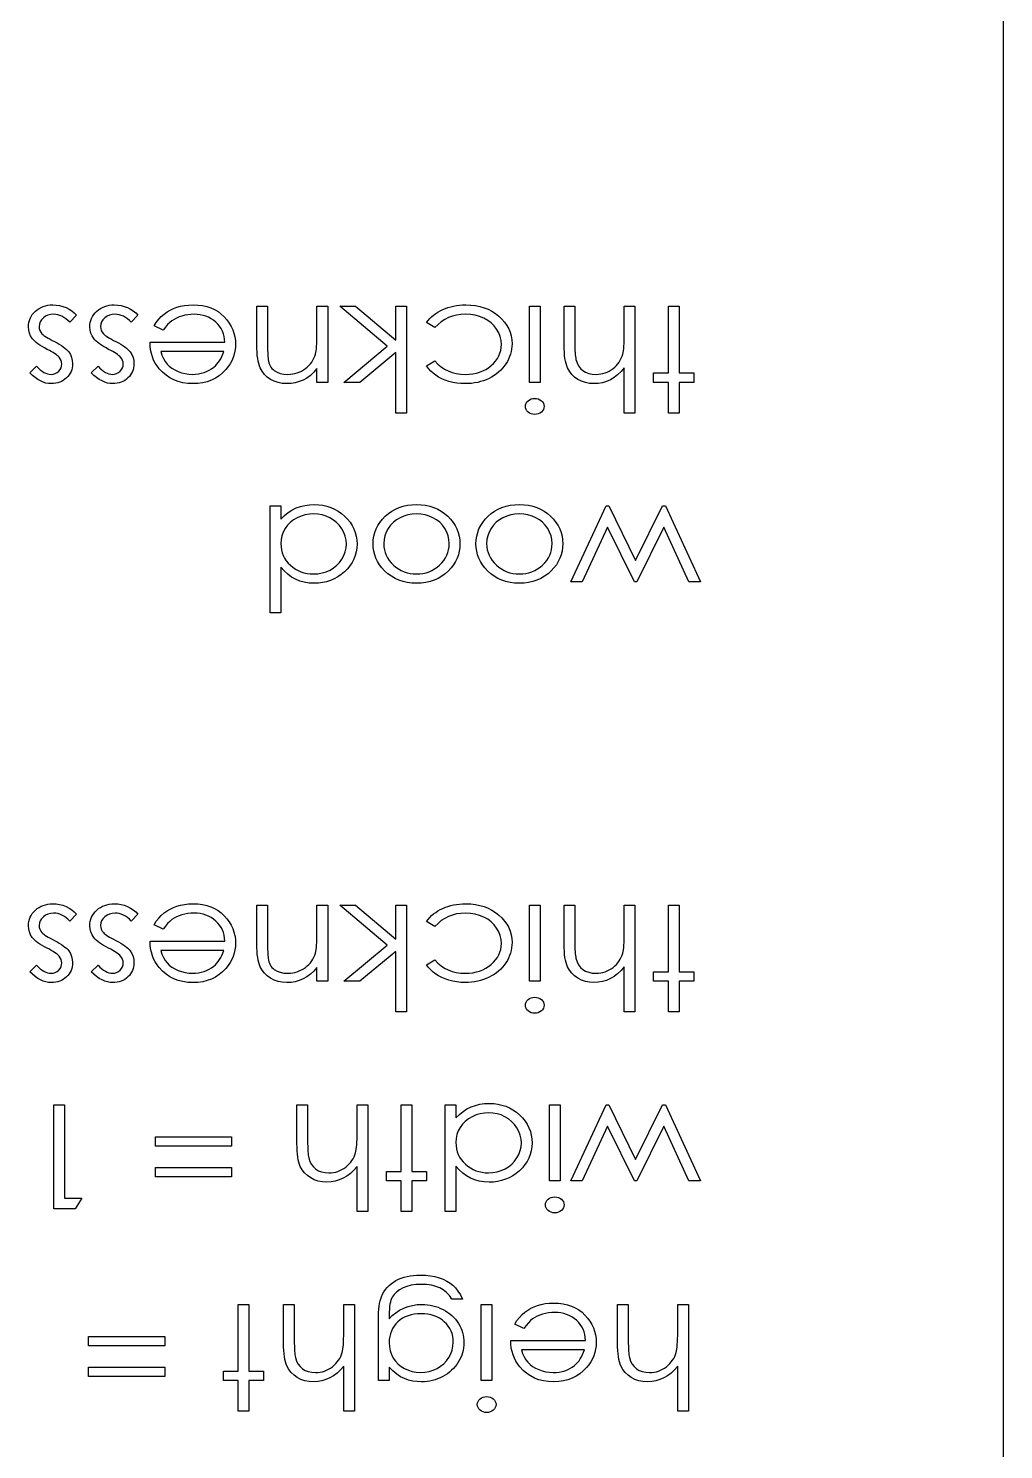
# Model space of a CAD drawing. Header units: millimetres. Extents: x -91 to 264, y -75 to 309.
# Drawn here: x 36 to 73.4, y 28.4 to 83 of the extents above; entities that cross this region are included whole.
import ezdxf

# ---------------------------------------------------------------- set-up
doc = ezdxf.new("R2010")
doc.units = ezdxf.units.MM

msp = doc.modelspace()

# ---------------------------------------------------------------- linework, layer by layer
at = {"color": 7, "linetype": 'Continuous', "lineweight": 25}
msp.add_line((73.431, -20.415), (73.431, 131.585), dxfattribs=at)
at = {"color": 7, "linetype": 'Continuous', "flags": 128}
for points in [[(36.051, 69.779), (36.314, 70.03), (36.314, 70.03), (36.385, 69.958), (36.455, 69.896), (36.524, 69.843), (36.593, 69.799), (36.662, 69.766), (36.73, 69.742), (36.798, 69.727), (36.866, 69.722), (36.866, 69.722), (36.948, 69.73), (37.025, 69.752), (37.096, 69.789), (37.16, 69.841), (37.213, 69.903), (37.251, 69.968), (37.274, 70.04), (37.282, 70.116), (37.282, 70.116), (37.275, 70.185), (37.254, 70.251), (37.221, 70.317), (37.173, 70.381), (37.173, 70.381), (37.143, 70.414), (37.104, 70.448), (37.06, 70.484), (37.006, 70.521), (36.946, 70.559), (36.878, 70.598), (36.802, 70.64), (36.72, 70.682), (36.72, 70.682), (36.619, 70.735), (36.526, 70.787), (36.442, 70.839), (36.366, 70.891), (36.299, 70.942), (36.24, 70.993), (36.189, 71.043), (36.148, 71.093), (36.148, 71.093), (36.083, 71.196), (36.036, 71.306), (36.009, 71.422), (36, 71.545), (36, 71.545), (36.004, 71.631), (36.016, 71.714), (36.037, 71.795), (36.066, 71.871), (36.104, 71.944), (36.149, 72.014), (36.204, 72.081), (36.266, 72.144), (36.335, 72.202), (36.408, 72.251), (36.485, 72.293), (36.567, 72.327), (36.652, 72.355), (36.741, 72.374), (36.836, 72.385), (36.934, 72.389), (36.934, 72.389), (37.066, 72.383), (37.195, 72.363), (37.321, 72.33), (37.444, 72.284), (37.56, 72.227), (37.666, 72.158), (37.761, 72.081), (37.846, 71.993), (37.846, 71.993), (37.588, 71.722), (37.588, 71.722), (37.514, 71.795), (37.439, 71.857), (37.362, 71.91), (37.285, 71.953), (37.206, 71.987), (37.127, 72.011), (37.046, 72.025), (36.964, 72.03), (36.964, 72.03), (36.853, 72.021), (36.75, 71.995), (36.657, 71.952), (36.572, 71.89), (36.501, 71.817), (36.45, 71.737), (36.42, 71.652), (36.41, 71.56), (36.41, 71.56), (36.416, 71.484), (36.436, 71.412), (36.47, 71.344), (36.516, 71.281), (36.516, 71.281), (36.548, 71.251), (36.587, 71.218), (36.634, 71.182), (36.69, 71.146), (36.755, 71.107), (36.828, 71.067), (36.909, 71.025), (36.999, 70.98), (36.999, 70.98), (37.096, 70.929), (37.184, 70.879), (37.265, 70.828), (37.337, 70.779), (37.402, 70.729), (37.458, 70.679), (37.507, 70.63), (37.547, 70.581), (37.547, 70.581), (37.61, 70.479), (37.656, 70.369), (37.683, 70.254), (37.692, 70.13), (37.692, 70.13), (37.688, 70.049), (37.677, 69.972), (37.659, 69.899), (37.634, 69.828), (37.601, 69.762), (37.562, 69.698), (37.515, 69.638), (37.461, 69.582), (37.401, 69.531), (37.338, 69.487), (37.27, 69.449), (37.199, 69.418), (37.125, 69.394), (37.046, 69.377), (36.963, 69.367), (36.877, 69.364), (36.877, 69.364), (36.774, 69.37), (36.672, 69.389), (36.568, 69.422), (36.465, 69.468), (36.362, 69.526), (36.258, 69.597), (36.155, 69.682), (36.051, 69.779)], [(38.41, 69.779), (38.673, 70.03), (38.673, 70.03), (38.744, 69.958), (38.814, 69.896), (38.883, 69.843), (38.952, 69.799), (39.021, 69.766), (39.089, 69.742), (39.157, 69.727), (39.225, 69.722), (39.225, 69.722), (39.307, 69.73), (39.384, 69.752), (39.455, 69.789), (39.519, 69.841), (39.572, 69.903), (39.61, 69.968), (39.633, 70.04), (39.641, 70.116), (39.641, 70.116), (39.634, 70.185), (39.613, 70.251), (39.58, 70.317), (39.532, 70.381), (39.532, 70.381), (39.502, 70.414), (39.463, 70.448), (39.419, 70.484), (39.365, 70.521), (39.305, 70.559), (39.237, 70.598), (39.161, 70.64), (39.079, 70.682), (39.079, 70.682), (38.978, 70.735), (38.885, 70.787), (38.801, 70.839), (38.725, 70.891), (38.658, 70.942), (38.599, 70.993), (38.548, 71.043), (38.507, 71.093), (38.507, 71.093), (38.442, 71.196), (38.395, 71.306), (38.368, 71.422), (38.358, 71.545), (38.358, 71.545), (38.362, 71.631), (38.375, 71.714), (38.396, 71.795), (38.425, 71.871), (38.463, 71.944), (38.508, 72.014), (38.563, 72.081), (38.625, 72.144), (38.694, 72.202), (38.767, 72.251), (38.844, 72.293), (38.926, 72.327), (39.011, 72.355), (39.1, 72.374), (39.195, 72.385), (39.293, 72.389), (39.293, 72.389), (39.425, 72.383), (39.554, 72.363), (39.68, 72.33), (39.803, 72.284), (39.919, 72.227), (40.025, 72.158), (40.12, 72.081), (40.205, 71.993), (40.205, 71.993), (39.947, 71.722), (39.947, 71.722), (39.873, 71.795), (39.798, 71.857), (39.721, 71.91), (39.644, 71.953), (39.565, 71.987), (39.486, 72.011), (39.405, 72.025), (39.323, 72.03), (39.323, 72.03), (39.212, 72.021), (39.109, 71.995), (39.016, 71.952), (38.931, 71.89), (38.86, 71.817), (38.809, 71.737), (38.779, 71.652), (38.769, 71.56), (38.769, 71.56), (38.775, 71.484), (38.795, 71.412), (38.829, 71.344), (38.875, 71.281), (38.875, 71.281), (38.907, 71.251), (38.946, 71.218), (38.993, 71.182), (39.049, 71.146), (39.114, 71.107), (39.187, 71.067), (39.268, 71.025), (39.358, 70.98), (39.358, 70.98), (39.455, 70.929), (39.543, 70.879), (39.624, 70.828), (39.696, 70.779), (39.761, 70.729), (39.817, 70.679), (39.866, 70.63), (39.906, 70.581), (39.906, 70.581), (39.969, 70.479), (40.015, 70.369), (40.042, 70.254), (40.051, 70.13), (40.051, 70.13), (40.047, 70.049), (40.036, 69.972), (40.018, 69.899), (39.993, 69.828), (39.96, 69.762), (39.921, 69.698), (39.874, 69.638), (39.82, 69.582), (39.76, 69.531), (39.697, 69.487), (39.629, 69.449), (39.558, 69.418), (39.483, 69.394), (39.405, 69.377), (39.322, 69.367), (39.236, 69.364), (39.236, 69.364), (39.133, 69.37), (39.031, 69.389), (38.927, 69.422), (38.824, 69.468), (38.721, 69.526), (38.617, 69.597), (38.514, 69.682), (38.41, 69.779)], [(41.165, 71.415), (40.82, 71.582), (40.82, 71.582), (40.907, 71.716), (41, 71.836), (41.1, 71.944), (41.206, 72.037), (41.319, 72.118), (41.439, 72.188), (41.565, 72.249), (41.699, 72.299), (41.84, 72.339), (41.99, 72.367), (42.149, 72.384), (42.318, 72.389), (42.318, 72.389), (42.504, 72.382), (42.68, 72.36), (42.846, 72.324), (43, 72.274), (43.145, 72.209), (43.279, 72.13), (43.403, 72.036), (43.516, 71.928), (43.617, 71.811), (43.705, 71.69), (43.779, 71.565), (43.84, 71.436), (43.887, 71.303), (43.921, 71.168), (43.942, 71.028), (43.948, 70.884), (43.948, 70.884), (43.943, 70.75), (43.925, 70.618), (43.896, 70.491), (43.855, 70.367), (43.803, 70.247), (43.739, 70.13), (43.664, 70.017), (43.576, 69.908), (43.576, 69.908), (43.454, 69.781), (43.322, 69.67), (43.179, 69.577), (43.026, 69.5), (42.863, 69.44), (42.691, 69.397), (42.508, 69.372), (42.316, 69.364), (42.316, 69.364), (42.118, 69.372), (41.93, 69.4), (41.752, 69.444), (41.584, 69.507), (41.427, 69.588), (41.281, 69.687), (41.144, 69.804), (41.017, 69.939), (41.017, 69.939), (40.936, 70.044), (40.866, 70.154), (40.806, 70.272), (40.757, 70.396), (40.718, 70.525), (40.69, 70.662), (40.673, 70.804), (40.666, 70.953), (40.666, 70.953), (43.538, 70.953), (43.538, 70.953), (43.53, 71.069), (43.512, 71.179), (43.483, 71.284), (43.445, 71.384), (43.397, 71.477), (43.338, 71.566), (43.27, 71.65), (43.19, 71.728), (43.104, 71.799), (43.012, 71.86), (42.915, 71.912), (42.814, 71.955), (42.707, 71.988), (42.596, 72.011), (42.479, 72.025), (42.358, 72.03), (42.358, 72.03), (42.239, 72.026), (42.121, 72.013), (42.006, 71.992), (41.892, 71.962), (41.783, 71.925), (41.683, 71.882), (41.592, 71.834), (41.508, 71.78), (41.427, 71.715), (41.343, 71.632), (41.256, 71.533), (41.165, 71.415)], [(47.487, 69.415), (47.076, 69.415), (47.076, 69.415), (47.076, 69.942), (47.076, 69.942), (46.953, 69.801), (46.824, 69.68), (46.688, 69.581), (46.546, 69.501), (46.397, 69.441), (46.242, 69.398), (46.08, 69.372), (45.913, 69.364), (45.913, 69.364), (45.744, 69.374), (45.584, 69.404), (45.435, 69.456), (45.295, 69.529), (45.169, 69.618), (45.06, 69.722), (44.97, 69.841), (44.897, 69.974), (44.866, 70.049), (44.841, 70.134), (44.818, 70.227), (44.801, 70.331), (44.786, 70.445), (44.777, 70.569), (44.77, 70.702), (44.769, 70.845), (44.769, 70.845), (44.769, 72.338), (44.769, 72.338), (45.179, 72.338), (45.179, 72.338), (45.179, 70.963), (45.179, 70.963), (45.179, 70.843), (45.181, 70.735), (45.182, 70.636), (45.185, 70.547), (45.188, 70.469), (45.191, 70.402), (45.196, 70.344), (45.201, 70.298), (45.201, 70.298), (45.212, 70.228), (45.228, 70.163), (45.25, 70.103), (45.276, 70.046), (45.308, 69.995), (45.346, 69.948), (45.388, 69.905), (45.436, 69.867), (45.545, 69.803), (45.669, 69.759), (45.808, 69.731), (45.963, 69.722), (45.963, 69.722), (46.055, 69.726), (46.144, 69.736), (46.231, 69.754), (46.316, 69.778), (46.398, 69.81), (46.478, 69.847), (46.555, 69.893), (46.63, 69.945), (46.701, 70.003), (46.765, 70.063), (46.822, 70.127), (46.874, 70.194), (46.919, 70.265), (46.959, 70.339), (46.991, 70.416), (47.018, 70.497), (47.018, 70.497), (47.032, 70.556), (47.044, 70.626), (47.053, 70.707), (47.062, 70.8), (47.068, 70.904), (47.072, 71.018), (47.076, 71.144), (47.076, 71.281), (47.076, 71.281), (47.076, 72.338), (47.076, 72.338), (47.487, 72.338), (47.487, 72.338), (47.487, 69.415)], [(50.512, 68.235), (50.102, 68.235), (50.102, 68.235), (50.102, 70.563), (50.102, 70.563), (48.715, 69.415), (48.715, 69.415), (48.102, 69.415), (48.102, 69.415), (49.774, 70.799), (49.774, 70.799), (47.948, 72.338), (47.948, 72.338), (48.557, 72.338), (48.557, 72.338), (50.102, 71.036), (50.102, 71.036), (50.102, 72.338), (50.102, 72.338), (50.512, 72.338), (50.512, 72.338), (50.512, 68.235)], [(51.282, 70.049), (51.606, 70.235), (51.606, 70.235), (51.718, 70.115), (51.84, 70.011), (51.971, 69.923), (52.113, 69.851), (52.264, 69.795), (52.425, 69.755), (52.596, 69.731), (52.777, 69.722), (52.777, 69.722), (52.922, 69.728), (53.06, 69.743), (53.193, 69.77), (53.319, 69.806), (53.439, 69.853), (53.553, 69.911), (53.661, 69.978), (53.762, 70.057), (53.854, 70.142), (53.933, 70.233), (54, 70.327), (54.056, 70.427), (54.098, 70.53), (54.129, 70.638), (54.147, 70.751), (54.153, 70.868), (54.153, 70.868), (54.142, 71.021), (54.108, 71.17), (54.052, 71.314), (53.973, 71.453), (53.875, 71.582), (53.759, 71.697), (53.628, 71.795), (53.479, 71.879), (53.317, 71.945), (53.145, 71.993), (52.965, 72.021), (52.774, 72.03), (52.774, 72.03), (52.6, 72.022), (52.433, 71.998), (52.274, 71.958), (52.125, 71.902), (51.983, 71.83), (51.849, 71.742), (51.723, 71.638), (51.606, 71.517), (51.606, 71.517), (51.282, 71.714), (51.282, 71.714), (51.342, 71.792), (51.407, 71.866), (51.478, 71.935), (51.552, 71.999), (51.633, 72.059), (51.718, 72.114), (51.808, 72.166), (51.903, 72.212), (52.003, 72.254), (52.104, 72.29), (52.21, 72.32), (52.32, 72.345), (52.432, 72.364), (52.548, 72.378), (52.668, 72.387), (52.79, 72.389), (52.79, 72.389), (52.978, 72.383), (53.157, 72.362), (53.327, 72.328), (53.49, 72.281), (53.645, 72.22), (53.791, 72.146), (53.93, 72.057), (54.06, 71.956), (54.177, 71.844), (54.28, 71.727), (54.366, 71.604), (54.438, 71.475), (54.493, 71.339), (54.532, 71.199), (54.556, 71.053), (54.564, 70.9), (54.564, 70.9), (54.56, 70.797), (54.549, 70.695), (54.531, 70.595), (54.504, 70.497), (54.471, 70.401), (54.431, 70.307), (54.383, 70.214), (54.328, 70.124), (54.266, 70.037), (54.199, 69.955), (54.127, 69.877), (54.048, 69.805), (53.965, 69.738), (53.875, 69.675), (53.781, 69.618), (53.681, 69.565), (53.576, 69.517), (53.468, 69.477), (53.358, 69.442), (53.244, 69.414), (53.127, 69.392), (53.007, 69.376), (52.884, 69.367), (52.758, 69.364), (52.758, 69.364), (52.6, 69.369), (52.443, 69.386), (52.29, 69.413), (52.14, 69.452), (51.996, 69.501), (51.864, 69.555), (51.744, 69.617), (51.634, 69.685), (51.534, 69.761), (51.442, 69.847), (51.358, 69.943), (51.282, 70.049)], [(55.641, 69.415), (55.23, 69.415), (55.23, 69.415), (55.23, 72.338), (55.23, 72.338), (55.641, 72.338), (55.641, 72.338), (55.641, 69.415)], [(59.282, 68.235), (58.871, 68.235), (58.871, 68.235), (58.871, 69.967), (58.871, 69.967), (58.747, 69.825), (58.616, 69.702), (58.48, 69.598), (58.338, 69.514), (58.189, 69.448), (58.035, 69.401), (57.875, 69.373), (57.708, 69.364), (57.708, 69.364), (57.539, 69.374), (57.379, 69.404), (57.229, 69.456), (57.09, 69.529), (56.964, 69.618), (56.855, 69.722), (56.765, 69.84), (56.692, 69.972), (56.661, 70.047), (56.636, 70.132), (56.613, 70.226), (56.596, 70.33), (56.581, 70.444), (56.572, 70.568), (56.565, 70.702), (56.564, 70.845), (56.564, 70.845), (56.564, 72.338), (56.564, 72.338), (56.974, 72.338), (56.974, 72.338), (56.974, 70.963), (56.974, 70.963), (56.975, 70.843), (56.976, 70.735), (56.979, 70.636), (56.984, 70.547), (56.991, 70.469), (56.998, 70.402), (57.007, 70.344), (57.016, 70.298), (57.016, 70.298), (57.06, 70.163), (57.12, 70.046), (57.195, 69.948), (57.285, 69.867), (57.389, 69.803), (57.509, 69.759), (57.644, 69.731), (57.794, 69.722), (57.794, 69.722), (57.883, 69.726), (57.969, 69.736), (58.053, 69.754), (58.135, 69.778), (58.214, 69.81), (58.291, 69.847), (58.366, 69.893), (58.439, 69.945), (58.507, 70.003), (58.569, 70.063), (58.625, 70.127), (58.675, 70.194), (58.719, 70.265), (58.757, 70.339), (58.789, 70.416), (58.814, 70.497), (58.814, 70.497), (58.828, 70.555), (58.839, 70.625), (58.849, 70.706), (58.857, 70.799), (58.863, 70.902), (58.868, 71.017), (58.87, 71.143), (58.871, 71.281), (58.871, 71.281), (58.871, 72.338), (58.871, 72.338), (59.282, 72.338), (59.282, 72.338), (59.282, 68.235)], [(60.974, 68.235), (60.564, 68.235), (60.564, 68.235), (60.564, 69.415), (60.564, 69.415), (60, 69.415), (60, 69.415), (60, 69.774), (60, 69.774), (60.564, 69.774), (60.564, 69.774), (60.564, 72.338), (60.564, 72.338), (60.974, 72.338), (60.974, 72.338), (60.974, 69.774), (60.974, 69.774), (61.538, 69.774), (61.538, 69.774), (61.538, 69.415), (61.538, 69.415), (60.974, 69.415), (60.974, 69.415), (60.974, 68.235)], [(41.076, 70.594), (41.123, 70.452), (41.179, 70.326), (41.245, 70.214), (41.32, 70.118), (41.407, 70.033), (41.505, 69.957), (41.618, 69.89), (41.743, 69.831), (41.876, 69.783), (42.012, 69.75), (42.153, 69.729), (42.296, 69.722), (42.296, 69.722), (42.413, 69.727), (42.527, 69.739), (42.636, 69.761), (42.74, 69.791), (42.841, 69.83), (42.937, 69.876), (43.029, 69.932), (43.117, 69.997), (43.117, 69.997), (43.178, 70.049), (43.235, 70.109), (43.289, 70.174), (43.338, 70.245), (43.383, 70.323), (43.425, 70.408), (43.463, 70.497), (43.497, 70.594), (43.497, 70.594), (41.076, 70.594)], [(55.437, 68.184), (55.365, 68.19), (55.298, 68.206), (55.237, 68.235), (55.182, 68.275), (55.136, 68.322), (55.103, 68.375), (55.083, 68.432), (55.076, 68.493), (55.076, 68.493), (55.083, 68.553), (55.103, 68.61), (55.136, 68.662), (55.182, 68.709), (55.237, 68.748), (55.298, 68.777), (55.365, 68.794), (55.437, 68.799), (55.437, 68.799), (55.508, 68.794), (55.572, 68.777), (55.633, 68.748), (55.689, 68.709), (55.735, 68.662), (55.768, 68.61), (55.788, 68.553), (55.794, 68.493), (55.794, 68.493), (55.788, 68.432), (55.768, 68.375), (55.735, 68.322), (55.689, 68.275), (55.633, 68.235), (55.572, 68.206), (55.508, 68.19), (55.437, 68.184)], [(45.282, 60.569), (45.282, 64.671), (45.282, 64.671), (45.692, 64.671), (45.692, 64.671), (45.692, 64.166), (45.692, 64.166), (45.825, 64.3), (45.967, 64.416), (46.116, 64.512), (46.273, 64.589), (46.437, 64.647), (46.609, 64.689), (46.789, 64.714), (46.975, 64.722), (46.975, 64.722), (47.142, 64.715), (47.302, 64.694), (47.457, 64.66), (47.604, 64.612), (47.746, 64.549), (47.883, 64.473), (48.012, 64.384), (48.135, 64.279), (48.247, 64.166), (48.345, 64.046), (48.427, 63.92), (48.495, 63.788), (48.548, 63.65), (48.585, 63.507), (48.608, 63.357), (48.615, 63.202), (48.615, 63.202), (48.608, 63.049), (48.584, 62.902), (48.547, 62.761), (48.494, 62.625), (48.426, 62.495), (48.342, 62.371), (48.244, 62.251), (48.13, 62.138), (48.006, 62.035), (47.875, 61.945), (47.739, 61.869), (47.596, 61.807), (47.447, 61.759), (47.293, 61.724), (47.132, 61.704), (46.964, 61.697), (46.964, 61.697), (46.772, 61.706), (46.589, 61.735), (46.415, 61.784), (46.252, 61.852), (46.097, 61.938), (45.952, 62.044), (45.818, 62.17), (45.692, 62.314), (45.692, 62.314), (45.692, 60.569), (45.692, 60.569), (45.282, 60.569)], [(50.895, 61.697), (50.715, 61.704), (50.542, 61.727), (50.378, 61.765), (50.221, 61.817), (50.072, 61.885), (49.931, 61.968), (49.797, 62.065), (49.672, 62.178), (49.672, 62.178), (49.568, 62.291), (49.479, 62.408), (49.403, 62.53), (49.341, 62.658), (49.292, 62.791), (49.258, 62.928), (49.237, 63.07), (49.23, 63.218), (49.23, 63.218), (49.237, 63.366), (49.259, 63.509), (49.296, 63.648), (49.346, 63.783), (49.412, 63.912), (49.492, 64.037), (49.588, 64.156), (49.697, 64.271), (49.818, 64.377), (49.947, 64.468), (50.084, 64.546), (50.229, 64.61), (50.383, 64.659), (50.546, 64.694), (50.717, 64.715), (50.895, 64.722), (50.895, 64.722), (51.075, 64.715), (51.246, 64.694), (51.409, 64.659), (51.564, 64.61), (51.709, 64.546), (51.847, 64.468), (51.976, 64.377), (52.097, 64.271), (52.206, 64.156), (52.302, 64.037), (52.382, 63.912), (52.447, 63.783), (52.498, 63.648), (52.535, 63.509), (52.556, 63.366), (52.564, 63.218), (52.564, 63.218), (52.556, 63.071), (52.536, 62.928), (52.502, 62.791), (52.453, 62.659), (52.391, 62.533), (52.315, 62.41), (52.225, 62.293), (52.122, 62.181), (52.122, 62.181), (51.997, 62.067), (51.863, 61.969), (51.722, 61.886), (51.572, 61.818), (51.415, 61.765), (51.25, 61.727), (51.076, 61.704), (50.895, 61.697)], [(54.844, 61.697), (54.664, 61.704), (54.491, 61.727), (54.326, 61.765), (54.169, 61.817), (54.02, 61.885), (53.879, 61.968), (53.745, 62.065), (53.62, 62.178), (53.62, 62.178), (53.517, 62.291), (53.427, 62.408), (53.351, 62.53), (53.29, 62.658), (53.241, 62.791), (53.206, 62.928), (53.186, 63.07), (53.179, 63.218), (53.179, 63.218), (53.186, 63.366), (53.208, 63.509), (53.245, 63.648), (53.295, 63.783), (53.361, 63.912), (53.441, 64.037), (53.536, 64.156), (53.645, 64.271), (53.766, 64.377), (53.895, 64.468), (54.032, 64.546), (54.178, 64.61), (54.332, 64.659), (54.495, 64.694), (54.665, 64.715), (54.844, 64.722), (54.844, 64.722), (55.024, 64.715), (55.195, 64.694), (55.358, 64.659), (55.512, 64.61), (55.658, 64.546), (55.796, 64.468), (55.925, 64.377), (56.046, 64.271), (56.155, 64.156), (56.25, 64.037), (56.33, 63.912), (56.395, 63.783), (56.447, 63.648), (56.483, 63.509), (56.505, 63.366), (56.512, 63.218), (56.512, 63.218), (56.505, 63.071), (56.485, 62.928), (56.451, 62.791), (56.402, 62.659), (56.34, 62.533), (56.264, 62.41), (56.174, 62.293), (56.071, 62.181), (56.071, 62.181), (55.946, 62.067), (55.812, 61.969), (55.671, 61.886), (55.521, 61.818), (55.364, 61.765), (55.199, 61.727), (55.025, 61.704), (54.844, 61.697)], [(61.794, 61.748), (61.348, 61.748), (61.348, 61.748), (60.384, 63.851), (60.384, 63.851), (59.354, 61.748), (59.354, 61.748), (59.258, 61.748), (59.258, 61.748), (58.23, 63.851), (58.23, 63.851), (57.258, 61.748), (57.258, 61.748), (56.82, 61.748), (56.82, 61.748), (58.173, 64.671), (58.173, 64.671), (58.28, 64.671), (58.28, 64.671), (59.307, 62.569), (59.307, 62.569), (60.338, 64.671), (60.338, 64.671), (60.455, 64.671), (60.455, 64.671), (61.794, 61.748)], [(46.947, 62.056), (47.113, 62.065), (47.274, 62.093), (47.428, 62.141), (47.576, 62.206), (47.713, 62.289), (47.834, 62.388), (47.942, 62.501), (48.035, 62.63), (48.109, 62.767), (48.162, 62.91), (48.194, 63.056), (48.205, 63.206), (48.205, 63.206), (48.194, 63.355), (48.161, 63.501), (48.108, 63.643), (48.033, 63.783), (47.939, 63.912), (47.831, 64.027), (47.709, 64.126), (47.572, 64.21), (47.424, 64.278), (47.271, 64.325), (47.113, 64.354), (46.95, 64.364), (46.95, 64.364), (46.785, 64.354), (46.624, 64.326), (46.467, 64.279), (46.315, 64.212), (46.173, 64.13), (46.049, 64.033), (45.943, 63.924), (45.854, 63.801), (45.783, 63.667), (45.732, 63.525), (45.702, 63.375), (45.692, 63.216), (45.692, 63.216), (45.697, 63.095), (45.714, 62.979), (45.743, 62.868), (45.782, 62.762), (45.834, 62.661), (45.896, 62.565), (45.97, 62.474), (46.055, 62.388), (46.148, 62.311), (46.246, 62.243), (46.35, 62.186), (46.459, 62.139), (46.573, 62.102), (46.693, 62.077), (46.817, 62.061), (46.947, 62.056)], [(50.897, 62.056), (51.024, 62.061), (51.145, 62.077), (51.263, 62.104), (51.376, 62.141), (51.484, 62.189), (51.588, 62.247), (51.688, 62.316), (51.783, 62.396), (51.87, 62.484), (51.945, 62.576), (52.009, 62.672), (52.06, 62.772), (52.101, 62.878), (52.13, 62.988), (52.148, 63.102), (52.153, 63.22), (52.153, 63.22), (52.143, 63.373), (52.111, 63.521), (52.058, 63.664), (51.984, 63.801), (51.892, 63.928), (51.786, 64.04), (51.665, 64.136), (51.528, 64.217), (51.381, 64.281), (51.226, 64.327), (51.065, 64.355), (50.897, 64.364), (50.897, 64.364), (50.729, 64.355), (50.568, 64.327), (50.413, 64.281), (50.266, 64.217), (50.13, 64.136), (50.008, 64.04), (49.902, 63.928), (49.81, 63.801), (49.736, 63.664), (49.683, 63.521), (49.651, 63.373), (49.641, 63.22), (49.641, 63.22), (49.646, 63.102), (49.664, 62.988), (49.693, 62.878), (49.733, 62.772), (49.786, 62.672), (49.85, 62.576), (49.925, 62.484), (50.012, 62.396), (50.108, 62.316), (50.207, 62.247), (50.311, 62.189), (50.419, 62.141), (50.532, 62.104), (50.649, 62.077), (50.771, 62.061), (50.897, 62.056)], [(54.846, 62.056), (54.972, 62.061), (55.094, 62.077), (55.212, 62.104), (55.325, 62.141), (55.433, 62.189), (55.537, 62.247), (55.637, 62.316), (55.732, 62.396), (55.818, 62.484), (55.894, 62.576), (55.958, 62.672), (56.009, 62.772), (56.05, 62.878), (56.079, 62.988), (56.096, 63.102), (56.102, 63.22), (56.102, 63.22), (56.092, 63.373), (56.06, 63.521), (56.007, 63.664), (55.933, 63.801), (55.841, 63.928), (55.734, 64.04), (55.613, 64.136), (55.477, 64.217), (55.33, 64.281), (55.175, 64.327), (55.014, 64.355), (54.846, 64.364), (54.846, 64.364), (54.677, 64.355), (54.516, 64.327), (54.362, 64.281), (54.215, 64.217), (54.079, 64.136), (53.957, 64.04), (53.85, 63.928), (53.758, 63.801), (53.685, 63.664), (53.632, 63.521), (53.6, 63.373), (53.589, 63.22), (53.589, 63.22), (53.595, 63.102), (53.612, 62.988), (53.641, 62.878), (53.682, 62.772), (53.734, 62.672), (53.798, 62.576), (53.874, 62.484), (53.961, 62.396), (54.056, 62.316), (54.156, 62.247), (54.26, 62.189), (54.368, 62.141), (54.481, 62.104), (54.598, 62.077), (54.72, 62.061), (54.846, 62.056)], [(36.051, 46.779), (36.314, 47.03), (36.314, 47.03), (36.385, 46.958), (36.455, 46.896), (36.524, 46.843), (36.593, 46.799), (36.662, 46.766), (36.73, 46.742), (36.798, 46.727), (36.866, 46.722), (36.866, 46.722), (36.948, 46.73), (37.025, 46.752), (37.096, 46.789), (37.16, 46.841), (37.213, 46.903), (37.251, 46.968), (37.274, 47.04), (37.282, 47.116), (37.282, 47.116), (37.275, 47.185), (37.254, 47.251), (37.221, 47.317), (37.173, 47.381), (37.173, 47.381), (37.143, 47.414), (37.104, 47.448), (37.06, 47.484), (37.006, 47.521), (36.946, 47.559), (36.878, 47.598), (36.802, 47.64), (36.72, 47.682), (36.72, 47.682), (36.619, 47.735), (36.526, 47.787), (36.442, 47.839), (36.366, 47.891), (36.299, 47.942), (36.24, 47.993), (36.189, 48.043), (36.148, 48.093), (36.148, 48.093), (36.083, 48.196), (36.036, 48.306), (36.009, 48.422), (36, 48.545), (36, 48.545), (36.004, 48.631), (36.016, 48.714), (36.037, 48.795), (36.066, 48.871), (36.104, 48.944), (36.149, 49.014), (36.204, 49.081), (36.266, 49.144), (36.335, 49.202), (36.408, 49.251), (36.485, 49.293), (36.567, 49.327), (36.652, 49.355), (36.741, 49.374), (36.836, 49.385), (36.934, 49.389), (36.934, 49.389), (37.066, 49.383), (37.195, 49.363), (37.321, 49.33), (37.444, 49.284), (37.56, 49.227), (37.666, 49.158), (37.761, 49.081), (37.846, 48.993), (37.846, 48.993), (37.588, 48.722), (37.588, 48.722), (37.514, 48.795), (37.439, 48.857), (37.362, 48.91), (37.285, 48.953), (37.206, 48.987), (37.127, 49.011), (37.046, 49.025), (36.964, 49.03), (36.964, 49.03), (36.853, 49.021), (36.75, 48.995), (36.657, 48.952), (36.572, 48.89), (36.501, 48.817), (36.45, 48.737), (36.42, 48.652), (36.41, 48.56), (36.41, 48.56), (36.416, 48.484), (36.436, 48.412), (36.47, 48.344), (36.516, 48.281), (36.516, 48.281), (36.548, 48.251), (36.587, 48.218), (36.634, 48.182), (36.69, 48.146), (36.755, 48.107), (36.828, 48.067), (36.909, 48.025), (36.999, 47.98), (36.999, 47.98), (37.096, 47.929), (37.184, 47.879), (37.265, 47.828), (37.337, 47.779), (37.402, 47.729), (37.458, 47.679), (37.507, 47.63), (37.547, 47.581), (37.547, 47.581), (37.61, 47.479), (37.656, 47.369), (37.683, 47.254), (37.692, 47.13), (37.692, 47.13), (37.688, 47.049), (37.677, 46.972), (37.659, 46.899), (37.634, 46.828), (37.601, 46.762), (37.562, 46.698), (37.515, 46.638), (37.461, 46.582), (37.401, 46.531), (37.338, 46.487), (37.27, 46.449), (37.199, 46.418), (37.125, 46.394), (37.046, 46.377), (36.963, 46.367), (36.877, 46.364), (36.877, 46.364), (36.774, 46.37), (36.672, 46.389), (36.568, 46.422), (36.465, 46.468), (36.362, 46.526), (36.258, 46.597), (36.155, 46.682), (36.051, 46.779)], [(38.41, 46.779), (38.673, 47.03), (38.673, 47.03), (38.744, 46.958), (38.814, 46.896), (38.883, 46.843), (38.952, 46.799), (39.021, 46.766), (39.089, 46.742), (39.157, 46.727), (39.225, 46.722), (39.225, 46.722), (39.307, 46.73), (39.384, 46.752), (39.455, 46.789), (39.519, 46.841), (39.572, 46.903), (39.61, 46.968), (39.633, 47.04), (39.641, 47.116), (39.641, 47.116), (39.634, 47.185), (39.613, 47.251), (39.58, 47.317), (39.532, 47.381), (39.532, 47.381), (39.502, 47.414), (39.463, 47.448), (39.419, 47.484), (39.365, 47.521), (39.305, 47.559), (39.237, 47.598), (39.161, 47.64), (39.079, 47.682), (39.079, 47.682), (38.978, 47.735), (38.885, 47.787), (38.801, 47.839), (38.725, 47.891), (38.658, 47.942), (38.599, 47.993), (38.548, 48.043), (38.507, 48.093), (38.507, 48.093), (38.442, 48.196), (38.395, 48.306), (38.368, 48.422), (38.358, 48.545), (38.358, 48.545), (38.362, 48.631), (38.375, 48.714), (38.396, 48.795), (38.425, 48.871), (38.463, 48.944), (38.508, 49.014), (38.563, 49.081), (38.625, 49.144), (38.694, 49.202), (38.767, 49.251), (38.844, 49.293), (38.926, 49.327), (39.011, 49.355), (39.1, 49.374), (39.195, 49.385), (39.293, 49.389), (39.293, 49.389), (39.425, 49.383), (39.554, 49.363), (39.68, 49.33), (39.803, 49.284), (39.919, 49.227), (40.025, 49.158), (40.12, 49.081), (40.205, 48.993), (40.205, 48.993), (39.947, 48.722), (39.947, 48.722), (39.873, 48.795), (39.798, 48.857), (39.721, 48.91), (39.644, 48.953), (39.565, 48.987), (39.486, 49.011), (39.405, 49.025), (39.323, 49.03), (39.323, 49.03), (39.212, 49.021), (39.109, 48.995), (39.016, 48.952), (38.931, 48.89), (38.86, 48.817), (38.809, 48.737), (38.779, 48.652), (38.769, 48.56), (38.769, 48.56), (38.775, 48.484), (38.795, 48.412), (38.829, 48.344), (38.875, 48.281), (38.875, 48.281), (38.907, 48.251), (38.946, 48.218), (38.993, 48.182), (39.049, 48.146), (39.114, 48.107), (39.187, 48.067), (39.268, 48.025), (39.358, 47.98), (39.358, 47.98), (39.455, 47.929), (39.543, 47.879), (39.624, 47.828), (39.696, 47.779), (39.761, 47.729), (39.817, 47.679), (39.866, 47.63), (39.906, 47.581), (39.906, 47.581), (39.969, 47.479), (40.015, 47.369), (40.042, 47.254), (40.051, 47.13), (40.051, 47.13), (40.047, 47.049), (40.036, 46.972), (40.018, 46.899), (39.993, 46.828), (39.96, 46.762), (39.921, 46.698), (39.874, 46.638), (39.82, 46.582), (39.76, 46.531), (39.697, 46.487), (39.629, 46.449), (39.558, 46.418), (39.483, 46.394), (39.405, 46.377), (39.322, 46.367), (39.236, 46.364), (39.236, 46.364), (39.133, 46.37), (39.031, 46.389), (38.927, 46.422), (38.824, 46.468), (38.721, 46.526), (38.617, 46.597), (38.514, 46.682), (38.41, 46.779)], [(41.165, 48.415), (40.82, 48.582), (40.82, 48.582), (40.907, 48.716), (41, 48.836), (41.1, 48.944), (41.206, 49.037), (41.319, 49.118), (41.439, 49.188), (41.565, 49.249), (41.699, 49.299), (41.84, 49.339), (41.99, 49.367), (42.149, 49.384), (42.318, 49.389), (42.318, 49.389), (42.504, 49.382), (42.68, 49.36), (42.846, 49.324), (43, 49.274), (43.145, 49.209), (43.279, 49.13), (43.403, 49.036), (43.516, 48.928), (43.617, 48.811), (43.705, 48.69), (43.779, 48.565), (43.84, 48.436), (43.887, 48.303), (43.921, 48.168), (43.942, 48.028), (43.948, 47.884), (43.948, 47.884), (43.943, 47.75), (43.925, 47.618), (43.896, 47.491), (43.855, 47.367), (43.803, 47.247), (43.739, 47.13), (43.664, 47.017), (43.576, 46.908), (43.576, 46.908), (43.454, 46.781), (43.322, 46.67), (43.179, 46.577), (43.026, 46.5), (42.863, 46.44), (42.691, 46.397), (42.508, 46.372), (42.316, 46.364), (42.316, 46.364), (42.118, 46.372), (41.93, 46.4), (41.752, 46.444), (41.584, 46.507), (41.427, 46.588), (41.281, 46.687), (41.144, 46.804), (41.017, 46.939), (41.017, 46.939), (40.936, 47.044), (40.866, 47.154), (40.806, 47.272), (40.757, 47.396), (40.718, 47.525), (40.69, 47.662), (40.673, 47.804), (40.666, 47.953), (40.666, 47.953), (43.538, 47.953), (43.538, 47.953), (43.53, 48.069), (43.512, 48.179), (43.483, 48.284), (43.445, 48.384), (43.397, 48.477), (43.338, 48.566), (43.27, 48.65), (43.19, 48.728), (43.104, 48.799), (43.012, 48.86), (42.915, 48.912), (42.814, 48.955), (42.707, 48.988), (42.596, 49.011), (42.479, 49.025), (42.358, 49.03), (42.358, 49.03), (42.239, 49.026), (42.121, 49.013), (42.006, 48.992), (41.892, 48.962), (41.783, 48.925), (41.683, 48.882), (41.592, 48.834), (41.508, 48.78), (41.427, 48.715), (41.343, 48.632), (41.256, 48.533), (41.165, 48.415)], [(47.487, 46.415), (47.076, 46.415), (47.076, 46.415), (47.076, 46.942), (47.076, 46.942), (46.953, 46.801), (46.824, 46.68), (46.688, 46.581), (46.546, 46.501), (46.397, 46.441), (46.242, 46.398), (46.08, 46.372), (45.913, 46.364), (45.913, 46.364), (45.744, 46.374), (45.584, 46.404), (45.435, 46.456), (45.295, 46.529), (45.169, 46.618), (45.06, 46.722), (44.97, 46.841), (44.897, 46.974), (44.866, 47.049), (44.841, 47.134), (44.818, 47.227), (44.801, 47.331), (44.786, 47.445), (44.777, 47.569), (44.77, 47.702), (44.769, 47.845), (44.769, 47.845), (44.769, 49.338), (44.769, 49.338), (45.179, 49.338), (45.179, 49.338), (45.179, 47.963), (45.179, 47.963), (45.179, 47.843), (45.181, 47.735), (45.182, 47.636), (45.185, 47.547), (45.188, 47.469), (45.191, 47.402), (45.196, 47.344), (45.201, 47.298), (45.201, 47.298), (45.212, 47.228), (45.228, 47.163), (45.25, 47.103), (45.276, 47.046), (45.308, 46.995), (45.346, 46.948), (45.388, 46.905), (45.436, 46.867), (45.545, 46.803), (45.669, 46.759), (45.808, 46.731), (45.963, 46.722), (45.963, 46.722), (46.055, 46.726), (46.144, 46.736), (46.231, 46.754), (46.316, 46.778), (46.398, 46.81), (46.478, 46.847), (46.555, 46.893), (46.63, 46.945), (46.701, 47.003), (46.765, 47.063), (46.822, 47.127), (46.874, 47.194), (46.919, 47.265), (46.959, 47.339), (46.991, 47.416), (47.018, 47.497), (47.018, 47.497), (47.032, 47.556), (47.044, 47.626), (47.053, 47.707), (47.062, 47.8), (47.068, 47.904), (47.072, 48.018), (47.076, 48.144), (47.076, 48.281), (47.076, 48.281), (47.076, 49.338), (47.076, 49.338), (47.487, 49.338), (47.487, 49.338), (47.487, 46.415)], [(50.512, 45.235), (50.102, 45.235), (50.102, 45.235), (50.102, 47.563), (50.102, 47.563), (48.715, 46.415), (48.715, 46.415), (48.102, 46.415), (48.102, 46.415), (49.774, 47.799), (49.774, 47.799), (47.948, 49.338), (47.948, 49.338), (48.557, 49.338), (48.557, 49.338), (50.102, 48.036), (50.102, 48.036), (50.102, 49.338), (50.102, 49.338), (50.512, 49.338), (50.512, 49.338), (50.512, 45.235)], [(51.282, 47.049), (51.606, 47.235), (51.606, 47.235), (51.718, 47.115), (51.84, 47.011), (51.971, 46.923), (52.113, 46.851), (52.264, 46.795), (52.425, 46.755), (52.596, 46.731), (52.777, 46.722), (52.777, 46.722), (52.922, 46.728), (53.06, 46.743), (53.193, 46.77), (53.319, 46.806), (53.439, 46.853), (53.553, 46.911), (53.661, 46.978), (53.762, 47.057), (53.854, 47.142), (53.933, 47.233), (54, 47.327), (54.056, 47.427), (54.098, 47.53), (54.129, 47.638), (54.147, 47.751), (54.153, 47.868), (54.153, 47.868), (54.142, 48.021), (54.108, 48.17), (54.052, 48.314), (53.973, 48.453), (53.875, 48.582), (53.759, 48.697), (53.628, 48.795), (53.479, 48.879), (53.317, 48.945), (53.145, 48.993), (52.965, 49.021), (52.774, 49.03), (52.774, 49.03), (52.6, 49.022), (52.433, 48.998), (52.274, 48.958), (52.125, 48.902), (51.983, 48.83), (51.849, 48.742), (51.723, 48.638), (51.606, 48.517), (51.606, 48.517), (51.282, 48.714), (51.282, 48.714), (51.342, 48.792), (51.407, 48.866), (51.478, 48.935), (51.552, 48.999), (51.633, 49.059), (51.718, 49.114), (51.808, 49.166), (51.903, 49.212), (52.003, 49.254), (52.104, 49.29), (52.21, 49.32), (52.32, 49.345), (52.432, 49.364), (52.548, 49.378), (52.668, 49.387), (52.79, 49.389), (52.79, 49.389), (52.978, 49.383), (53.157, 49.362), (53.327, 49.328), (53.49, 49.281), (53.645, 49.22), (53.791, 49.146), (53.93, 49.057), (54.06, 48.956), (54.177, 48.844), (54.28, 48.727), (54.366, 48.604), (54.438, 48.475), (54.493, 48.339), (54.532, 48.199), (54.556, 48.053), (54.564, 47.9), (54.564, 47.9), (54.56, 47.797), (54.549, 47.695), (54.531, 47.595), (54.504, 47.497), (54.471, 47.401), (54.431, 47.307), (54.383, 47.214), (54.328, 47.124), (54.266, 47.037), (54.199, 46.955), (54.127, 46.877), (54.048, 46.805), (53.965, 46.738), (53.875, 46.675), (53.781, 46.618), (53.681, 46.565), (53.576, 46.517), (53.468, 46.477), (53.358, 46.442), (53.244, 46.414), (53.127, 46.392), (53.007, 46.376), (52.884, 46.367), (52.758, 46.364), (52.758, 46.364), (52.6, 46.369), (52.443, 46.386), (52.29, 46.413), (52.14, 46.452), (51.996, 46.501), (51.864, 46.555), (51.744, 46.617), (51.634, 46.685), (51.534, 46.761), (51.442, 46.847), (51.358, 46.943), (51.282, 47.049)], [(55.641, 46.415), (55.23, 46.415), (55.23, 46.415), (55.23, 49.338), (55.23, 49.338), (55.641, 49.338), (55.641, 49.338), (55.641, 46.415)], [(59.282, 45.235), (58.871, 45.235), (58.871, 45.235), (58.871, 46.967), (58.871, 46.967), (58.747, 46.825), (58.616, 46.702), (58.48, 46.598), (58.338, 46.514), (58.189, 46.448), (58.035, 46.401), (57.875, 46.373), (57.708, 46.364), (57.708, 46.364), (57.539, 46.374), (57.379, 46.404), (57.229, 46.456), (57.09, 46.529), (56.964, 46.618), (56.855, 46.722), (56.765, 46.84), (56.692, 46.972), (56.661, 47.047), (56.636, 47.132), (56.613, 47.226), (56.596, 47.33), (56.581, 47.444), (56.572, 47.568), (56.565, 47.702), (56.564, 47.845), (56.564, 47.845), (56.564, 49.338), (56.564, 49.338), (56.974, 49.338), (56.974, 49.338), (56.974, 47.963), (56.974, 47.963), (56.975, 47.843), (56.976, 47.735), (56.979, 47.636), (56.984, 47.547), (56.991, 47.469), (56.998, 47.402), (57.007, 47.344), (57.016, 47.298), (57.016, 47.298), (57.06, 47.163), (57.12, 47.046), (57.195, 46.948), (57.285, 46.867), (57.389, 46.803), (57.509, 46.759), (57.644, 46.731), (57.794, 46.722), (57.794, 46.722), (57.883, 46.726), (57.969, 46.736), (58.053, 46.754), (58.135, 46.778), (58.214, 46.81), (58.291, 46.847), (58.366, 46.893), (58.439, 46.945), (58.507, 47.003), (58.569, 47.063), (58.625, 47.127), (58.675, 47.194), (58.719, 47.265), (58.757, 47.339), (58.789, 47.416), (58.814, 47.497), (58.814, 47.497), (58.828, 47.555), (58.839, 47.625), (58.849, 47.706), (58.857, 47.799), (58.863, 47.902), (58.868, 48.017), (58.87, 48.143), (58.871, 48.281), (58.871, 48.281), (58.871, 49.338), (58.871, 49.338), (59.282, 49.338), (59.282, 49.338), (59.282, 45.235)], [(60.974, 45.235), (60.564, 45.235), (60.564, 45.235), (60.564, 46.415), (60.564, 46.415), (60, 46.415), (60, 46.415), (60, 46.774), (60, 46.774), (60.564, 46.774), (60.564, 46.774), (60.564, 49.338), (60.564, 49.338), (60.974, 49.338), (60.974, 49.338), (60.974, 46.774), (60.974, 46.774), (61.538, 46.774), (61.538, 46.774), (61.538, 46.415), (61.538, 46.415), (60.974, 46.415), (60.974, 46.415), (60.974, 45.235)], [(41.076, 47.594), (41.123, 47.452), (41.179, 47.326), (41.245, 47.214), (41.32, 47.118), (41.407, 47.033), (41.505, 46.957), (41.618, 46.89), (41.743, 46.831), (41.876, 46.783), (42.012, 46.75), (42.153, 46.729), (42.296, 46.722), (42.296, 46.722), (42.413, 46.727), (42.527, 46.739), (42.636, 46.761), (42.74, 46.791), (42.841, 46.83), (42.937, 46.876), (43.029, 46.932), (43.117, 46.997), (43.117, 46.997), (43.178, 47.049), (43.235, 47.109), (43.289, 47.174), (43.338, 47.245), (43.383, 47.323), (43.425, 47.408), (43.463, 47.497), (43.497, 47.594), (43.497, 47.594), (41.076, 47.594)], [(55.437, 45.184), (55.365, 45.19), (55.298, 45.206), (55.237, 45.235), (55.182, 45.275), (55.136, 45.322), (55.103, 45.375), (55.083, 45.432), (55.076, 45.493), (55.076, 45.493), (55.083, 45.553), (55.103, 45.61), (55.136, 45.662), (55.182, 45.709), (55.237, 45.748), (55.298, 45.777), (55.365, 45.794), (55.437, 45.799), (55.437, 45.799), (55.508, 45.794), (55.572, 45.777), (55.633, 45.748), (55.689, 45.709), (55.735, 45.662), (55.768, 45.61), (55.788, 45.553), (55.794, 45.493), (55.794, 45.493), (55.788, 45.432), (55.768, 45.375), (55.735, 45.322), (55.689, 45.275), (55.633, 45.235), (55.572, 45.206), (55.508, 45.19), (55.437, 45.184)], [(37.797, 37.671), (36.974, 37.671), (36.974, 37.671), (36.974, 41.671), (36.974, 41.671), (37.384, 41.671), (37.384, 41.671), (37.384, 38.081), (37.384, 38.081), (38.051, 38.081), (38.051, 38.081), (37.797, 37.671)], [(49.025, 37.569), (48.615, 37.569), (48.615, 37.569), (48.615, 39.3), (48.615, 39.3), (48.491, 39.158), (48.36, 39.036), (48.224, 38.932), (48.081, 38.847), (47.933, 38.782), (47.778, 38.735), (47.618, 38.706), (47.451, 38.697), (47.451, 38.697), (47.282, 38.707), (47.123, 38.738), (46.973, 38.79), (46.834, 38.862), (46.708, 38.952), (46.599, 39.055), (46.508, 39.174), (46.435, 39.306), (46.405, 39.38), (46.379, 39.465), (46.357, 39.559), (46.339, 39.663), (46.325, 39.778), (46.315, 39.901), (46.309, 40.035), (46.307, 40.178), (46.307, 40.178), (46.307, 41.671), (46.307, 41.671), (46.717, 41.671), (46.717, 41.671), (46.717, 40.296), (46.717, 40.296), (46.718, 40.177), (46.72, 40.068), (46.723, 39.969), (46.728, 39.88), (46.734, 39.803), (46.741, 39.735), (46.75, 39.678), (46.76, 39.631), (46.76, 39.631), (46.804, 39.497), (46.864, 39.38), (46.939, 39.281), (47.028, 39.2), (47.133, 39.137), (47.253, 39.092), (47.387, 39.065), (47.537, 39.056), (47.537, 39.056), (47.626, 39.059), (47.713, 39.069), (47.797, 39.087), (47.879, 39.111), (47.958, 39.143), (48.035, 39.181), (48.11, 39.227), (48.182, 39.279), (48.25, 39.336), (48.313, 39.396), (48.369, 39.46), (48.419, 39.528), (48.463, 39.598), (48.5, 39.672), (48.532, 39.75), (48.558, 39.83), (48.558, 39.83), (48.572, 39.888), (48.583, 39.958), (48.592, 40.039), (48.6, 40.132), (48.607, 40.235), (48.612, 40.351), (48.614, 40.477), (48.615, 40.614), (48.615, 40.614), (48.615, 41.671), (48.615, 41.671), (49.025, 41.671), (49.025, 41.671), (49.025, 37.569)], [(50.717, 37.569), (50.307, 37.569), (50.307, 37.569), (50.307, 38.748), (50.307, 38.748), (49.743, 38.748), (49.743, 38.748), (49.743, 39.107), (49.743, 39.107), (50.307, 39.107), (50.307, 39.107), (50.307, 41.671), (50.307, 41.671), (50.717, 41.671), (50.717, 41.671), (50.717, 39.107), (50.717, 39.107), (51.282, 39.107), (51.282, 39.107), (51.282, 38.748), (51.282, 38.748), (50.717, 38.748), (50.717, 38.748), (50.717, 37.569)], [(51.999, 37.569), (52, 41.671), (52, 41.671), (52.41, 41.671), (52.41, 41.671), (52.41, 41.166), (52.41, 41.166), (52.543, 41.3), (52.685, 41.416), (52.834, 41.512), (52.991, 41.589), (53.155, 41.647), (53.327, 41.689), (53.507, 41.714), (53.693, 41.722), (53.693, 41.722), (53.86, 41.715), (54.02, 41.694), (54.175, 41.66), (54.322, 41.612), (54.464, 41.549), (54.6, 41.473), (54.729, 41.384), (54.853, 41.279), (54.965, 41.166), (55.063, 41.046), (55.145, 40.92), (55.213, 40.788), (55.266, 40.65), (55.303, 40.507), (55.326, 40.357), (55.333, 40.202), (55.333, 40.202), (55.326, 40.049), (55.302, 39.902), (55.265, 39.761), (55.212, 39.625), (55.144, 39.495), (55.06, 39.371), (54.962, 39.251), (54.848, 39.138), (54.724, 39.035), (54.593, 38.945), (54.457, 38.869), (54.314, 38.807), (54.165, 38.759), (54.011, 38.724), (53.85, 38.704), (53.682, 38.697), (53.682, 38.697), (53.49, 38.706), (53.307, 38.735), (53.133, 38.784), (52.97, 38.852), (52.815, 38.938), (52.67, 39.044), (52.536, 39.17), (52.41, 39.314), (52.41, 39.314), (52.41, 37.569), (52.41, 37.569), (52, 37.569)], [(56.41, 38.748), (56, 38.748), (56, 38.748), (56, 41.671), (56, 41.671), (56.41, 41.671), (56.41, 41.671), (56.41, 38.748)], [(61.794, 38.748), (61.348, 38.748), (61.348, 38.748), (60.384, 40.851), (60.384, 40.851), (59.354, 38.748), (59.354, 38.748), (59.258, 38.748), (59.258, 38.748), (58.23, 40.851), (58.23, 40.851), (57.258, 38.748), (57.258, 38.748), (56.82, 38.748), (56.82, 38.748), (58.173, 41.671), (58.173, 41.671), (58.28, 41.671), (58.28, 41.671), (59.307, 39.569), (59.307, 39.569), (60.338, 41.671), (60.338, 41.671), (60.455, 41.671), (60.455, 41.671), (61.794, 38.748)], [(53.665, 39.056), (53.831, 39.065), (53.992, 39.093), (54.146, 39.141), (54.294, 39.206), (54.431, 39.289), (54.552, 39.388), (54.66, 39.501), (54.753, 39.63), (54.827, 39.767), (54.88, 39.91), (54.912, 40.056), (54.923, 40.206), (54.923, 40.206), (54.912, 40.355), (54.879, 40.501), (54.826, 40.643), (54.751, 40.783), (54.657, 40.912), (54.549, 41.027), (54.427, 41.126), (54.29, 41.21), (54.142, 41.278), (53.989, 41.325), (53.831, 41.354), (53.668, 41.364), (53.668, 41.364), (53.503, 41.354), (53.342, 41.326), (53.185, 41.279), (53.033, 41.212), (52.891, 41.13), (52.767, 41.033), (52.661, 40.924), (52.572, 40.801), (52.501, 40.667), (52.45, 40.525), (52.42, 40.375), (52.41, 40.216), (52.41, 40.216), (52.415, 40.095), (52.432, 39.979), (52.461, 39.868), (52.5, 39.762), (52.552, 39.661), (52.614, 39.565), (52.688, 39.474), (52.773, 39.388), (52.866, 39.311), (52.964, 39.243), (53.068, 39.186), (53.177, 39.139), (53.291, 39.102), (53.411, 39.077), (53.535, 39.061), (53.665, 39.056)], [(40.871, 40.081), (40.871, 40.44), (40.871, 40.44), (43.794, 40.44), (43.794, 40.44), (43.794, 40.081), (43.794, 40.081), (40.871, 40.081)], [(40.871, 38.902), (40.871, 39.261), (40.871, 39.261), (43.794, 39.261), (43.794, 39.261), (43.794, 38.902), (43.794, 38.902), (40.871, 38.902)], [(56.206, 37.517), (56.134, 37.523), (56.068, 37.54), (56.007, 37.569), (55.951, 37.608), (55.905, 37.655), (55.872, 37.708), (55.852, 37.765), (55.846, 37.827), (55.846, 37.827), (55.852, 37.887), (55.872, 37.943), (55.905, 37.995), (55.951, 38.042), (56.007, 38.081), (56.068, 38.11), (56.134, 38.127), (56.206, 38.133), (56.206, 38.133), (56.277, 38.127), (56.342, 38.11), (56.403, 38.081), (56.458, 38.042), (56.504, 37.995), (56.537, 37.943), (56.557, 37.887), (56.564, 37.827), (56.564, 37.827), (56.557, 37.765), (56.537, 37.708), (56.504, 37.655), (56.458, 37.608), (56.403, 37.569), (56.342, 37.54), (56.277, 37.523), (56.206, 37.517)], [(49.846, 31.081), (49.435, 31.081), (49.435, 31.081), (49.435, 33.401), (49.435, 33.401), (49.437, 33.549), (49.443, 33.687), (49.451, 33.815), (49.464, 33.932), (49.48, 34.039), (49.5, 34.135), (49.524, 34.222), (49.551, 34.298), (49.551, 34.298), (49.594, 34.396), (49.645, 34.487), (49.703, 34.573), (49.768, 34.653), (49.841, 34.727), (49.92, 34.796), (50.008, 34.86), (50.102, 34.916), (50.202, 34.967), (50.308, 35.011), (50.419, 35.049), (50.534, 35.078), (50.654, 35.102), (50.779, 35.119), (50.91, 35.13), (51.045, 35.133), (51.045, 35.133), (51.242, 35.126), (51.428, 35.106), (51.605, 35.073), (51.771, 35.025), (51.924, 34.967), (52.063, 34.9), (52.186, 34.823), (52.294, 34.738), (52.393, 34.637), (52.488, 34.516), (52.579, 34.373), (52.666, 34.21), (52.666, 34.21), (52.256, 34.21), (52.256, 34.21), (52.159, 34.344), (52.048, 34.46), (51.926, 34.557), (51.79, 34.636), (51.716, 34.668), (51.638, 34.696), (51.556, 34.72), (51.47, 34.739), (51.379, 34.755), (51.284, 34.765), (51.185, 34.771), (51.081, 34.774), (51.081, 34.774), (50.881, 34.765), (50.697, 34.739), (50.529, 34.696), (50.378, 34.636), (50.245, 34.562), (50.132, 34.48), (50.04, 34.388), (49.968, 34.288), (49.939, 34.231), (49.915, 34.166), (49.894, 34.093), (49.876, 34.01), (49.863, 33.92), (49.854, 33.82), (49.847, 33.712), (49.846, 33.596), (49.846, 33.596), (49.846, 33.444), (49.846, 33.444), (49.966, 33.572), (50.1, 33.684), (50.245, 33.78), (50.404, 33.86), (50.572, 33.924), (50.744, 33.968), (50.921, 33.996), (51.104, 34.005), (51.104, 34.005), (51.211, 34.001), (51.317, 33.992), (51.422, 33.977), (51.524, 33.955), (51.625, 33.927), (51.725, 33.892), (51.823, 33.852), (51.919, 33.806), (52.012, 33.754), (52.099, 33.698), (52.181, 33.638), (52.258, 33.573), (52.329, 33.504), (52.394, 33.431), (52.455, 33.353), (52.509, 33.271), (52.558, 33.186), (52.6, 33.099), (52.636, 33.01), (52.665, 32.919), (52.688, 32.826), (52.705, 32.731), (52.714, 32.633), (52.717, 32.533), (52.717, 32.533), (52.714, 32.434), (52.704, 32.335), (52.687, 32.239), (52.663, 32.145), (52.633, 32.052), (52.596, 31.96), (52.552, 31.872), (52.501, 31.783), (52.444, 31.698), (52.383, 31.618), (52.315, 31.543), (52.242, 31.472), (52.165, 31.405), (52.082, 31.343), (51.994, 31.286), (51.901, 31.233), (51.804, 31.186), (51.706, 31.144), (51.608, 31.11), (51.507, 31.081), (51.405, 31.059), (51.302, 31.043), (51.198, 31.033), (51.092, 31.03), (51.092, 31.03), (50.919, 31.038), (50.751, 31.061), (50.59, 31.1), (50.435, 31.154), (50.283, 31.228), (50.135, 31.326), (49.989, 31.448), (49.846, 31.593), (49.846, 31.593), (49.846, 31.081)], [(44.461, 29.902), (44.051, 29.902), (44.051, 29.902), (44.051, 31.081), (44.051, 31.081), (43.487, 31.081), (43.487, 31.081), (43.487, 31.44), (43.487, 31.44), (44.051, 31.44), (44.051, 31.44), (44.051, 34.005), (44.051, 34.005), (44.461, 34.005), (44.461, 34.005), (44.461, 31.44), (44.461, 31.44), (45.025, 31.44), (45.025, 31.44), (45.025, 31.081), (45.025, 31.081), (44.461, 31.081), (44.461, 31.081), (44.461, 29.902)], [(48.512, 29.902), (48.102, 29.902), (48.102, 29.902), (48.102, 31.634), (48.102, 31.634), (47.978, 31.492), (47.847, 31.369), (47.711, 31.265), (47.568, 31.181), (47.42, 31.115), (47.266, 31.068), (47.105, 31.04), (46.939, 31.03), (46.939, 31.03), (46.77, 31.041), (46.61, 31.071), (46.46, 31.123), (46.321, 31.195), (46.195, 31.285), (46.086, 31.388), (45.995, 31.507), (45.923, 31.639), (45.892, 31.714), (45.866, 31.799), (45.844, 31.892), (45.826, 31.997), (45.812, 32.111), (45.802, 32.235), (45.796, 32.368), (45.794, 32.512), (45.794, 32.512), (45.794, 34.005), (45.794, 34.005), (46.205, 34.005), (46.205, 34.005), (46.205, 32.63), (46.205, 32.63), (46.205, 32.51), (46.207, 32.401), (46.21, 32.303), (46.215, 32.214), (46.221, 32.136), (46.229, 32.069), (46.237, 32.011), (46.247, 31.964), (46.247, 31.964), (46.291, 31.83), (46.351, 31.713), (46.426, 31.614), (46.516, 31.533), (46.62, 31.47), (46.74, 31.425), (46.875, 31.398), (47.024, 31.389), (47.024, 31.389), (47.113, 31.392), (47.2, 31.403), (47.284, 31.42), (47.366, 31.444), (47.445, 31.477), (47.522, 31.514), (47.597, 31.56), (47.669, 31.612), (47.737, 31.67), (47.8, 31.73), (47.856, 31.794), (47.906, 31.861), (47.95, 31.932), (47.987, 32.005), (48.02, 32.083), (48.045, 32.163), (48.045, 32.163), (48.059, 32.222), (48.07, 32.291), (48.08, 32.372), (48.088, 32.465), (48.094, 32.569), (48.099, 32.684), (48.101, 32.81), (48.102, 32.948), (48.102, 32.948), (48.102, 34.005), (48.102, 34.005), (48.512, 34.005), (48.512, 34.005), (48.512, 29.902)], [(53.794, 31.081), (53.384, 31.081), (53.384, 31.081), (53.384, 34.005), (53.384, 34.005), (53.794, 34.005), (53.794, 34.005), (53.794, 31.081)], [(55.012, 33.081), (54.666, 33.249), (54.666, 33.249), (54.753, 33.383), (54.846, 33.503), (54.946, 33.61), (55.052, 33.703), (55.165, 33.784), (55.285, 33.855), (55.411, 33.916), (55.545, 33.966), (55.686, 34.005), (55.836, 34.033), (55.995, 34.05), (56.164, 34.056), (56.164, 34.056), (56.35, 34.049), (56.526, 34.027), (56.692, 33.991), (56.846, 33.94), (56.991, 33.876), (57.125, 33.796), (57.25, 33.702), (57.362, 33.594), (57.463, 33.477), (57.552, 33.356), (57.625, 33.231), (57.686, 33.102), (57.733, 32.97), (57.767, 32.835), (57.788, 32.694), (57.794, 32.551), (57.794, 32.551), (57.789, 32.416), (57.771, 32.285), (57.742, 32.158), (57.701, 32.033), (57.649, 31.913), (57.585, 31.797), (57.51, 31.684), (57.423, 31.575), (57.423, 31.575), (57.3, 31.448), (57.168, 31.336), (57.025, 31.243), (56.872, 31.166), (56.709, 31.107), (56.537, 31.064), (56.354, 31.039), (56.162, 31.03), (56.162, 31.03), (55.964, 31.039), (55.776, 31.066), (55.598, 31.111), (55.431, 31.174), (55.274, 31.255), (55.127, 31.354), (54.99, 31.471), (54.863, 31.606), (54.863, 31.606), (54.782, 31.71), (54.712, 31.821), (54.652, 31.939), (54.603, 32.062), (54.564, 32.192), (54.536, 32.328), (54.519, 32.471), (54.512, 32.62), (54.512, 32.62), (57.384, 32.62), (57.384, 32.62), (57.376, 32.735), (57.358, 32.846), (57.33, 32.951), (57.291, 33.05), (57.243, 33.144), (57.185, 33.233), (57.116, 33.316), (57.036, 33.395), (56.95, 33.465), (56.858, 33.527), (56.762, 33.579), (56.66, 33.622), (56.553, 33.654), (56.442, 33.678), (56.325, 33.692), (56.204, 33.697), (56.204, 33.697), (56.085, 33.693), (55.967, 33.68), (55.852, 33.658), (55.738, 33.629), (55.629, 33.592), (55.529, 33.549), (55.438, 33.501), (55.354, 33.447), (55.274, 33.382), (55.189, 33.299), (55.102, 33.199), (55.012, 33.081)], [(61.333, 29.902), (60.923, 29.902), (60.923, 29.902), (60.923, 31.634), (60.923, 31.634), (60.798, 31.492), (60.668, 31.369), (60.532, 31.265), (60.389, 31.181), (60.241, 31.115), (60.086, 31.068), (59.926, 31.04), (59.759, 31.03), (59.759, 31.03), (59.59, 31.041), (59.431, 31.071), (59.281, 31.123), (59.141, 31.195), (59.016, 31.285), (58.907, 31.388), (58.816, 31.507), (58.743, 31.639), (58.713, 31.714), (58.687, 31.799), (58.665, 31.892), (58.647, 31.997), (58.633, 32.111), (58.623, 32.235), (58.616, 32.368), (58.615, 32.512), (58.615, 32.512), (58.615, 34.005), (58.615, 34.005), (59.025, 34.005), (59.025, 34.005), (59.025, 32.63), (59.025, 32.63), (59.026, 32.51), (59.028, 32.401), (59.031, 32.303), (59.036, 32.214), (59.042, 32.136), (59.049, 32.069), (59.058, 32.011), (59.068, 31.964), (59.068, 31.964), (59.112, 31.83), (59.172, 31.713), (59.246, 31.614), (59.336, 31.533), (59.44, 31.47), (59.56, 31.425), (59.695, 31.398), (59.845, 31.389), (59.845, 31.389), (59.934, 31.392), (60.02, 31.403), (60.104, 31.42), (60.186, 31.444), (60.266, 31.477), (60.342, 31.514), (60.418, 31.56), (60.49, 31.612), (60.558, 31.67), (60.62, 31.73), (60.677, 31.794), (60.726, 31.861), (60.77, 31.932), (60.808, 32.005), (60.84, 32.083), (60.866, 32.163), (60.866, 32.163), (60.879, 32.222), (60.891, 32.291), (60.9, 32.372), (60.908, 32.465), (60.915, 32.569), (60.919, 32.684), (60.922, 32.81), (60.923, 32.948), (60.923, 32.948), (60.923, 34.005), (60.923, 34.005), (61.333, 34.005), (61.333, 34.005), (61.333, 29.902)], [(51.049, 31.389), (51.217, 31.399), (51.379, 31.428), (51.534, 31.475), (51.683, 31.542), (51.821, 31.626), (51.943, 31.724), (52.05, 31.837), (52.141, 31.964), (52.214, 32.102), (52.266, 32.245), (52.297, 32.394), (52.307, 32.548), (52.307, 32.548), (52.302, 32.664), (52.286, 32.775), (52.259, 32.882), (52.221, 32.982), (52.173, 33.078), (52.114, 33.169), (52.044, 33.255), (51.963, 33.335), (51.875, 33.408), (51.779, 33.471), (51.677, 33.524), (51.568, 33.568), (51.455, 33.602), (51.334, 33.626), (51.206, 33.641), (51.072, 33.646), (51.072, 33.646), (50.937, 33.641), (50.809, 33.626), (50.688, 33.602), (50.573, 33.569), (50.465, 33.525), (50.364, 33.472), (50.27, 33.409), (50.182, 33.337), (50.104, 33.257), (50.035, 33.17), (49.977, 33.078), (49.93, 32.981), (49.893, 32.876), (49.866, 32.766), (49.851, 32.65), (49.846, 32.527), (49.846, 32.527), (49.855, 32.368), (49.884, 32.218), (49.933, 32.076), (50, 31.944), (50.086, 31.822), (50.187, 31.714), (50.305, 31.619), (50.439, 31.538), (50.583, 31.473), (50.733, 31.426), (50.888, 31.399), (51.049, 31.389)], [(38.307, 32.415), (38.307, 32.774), (38.307, 32.774), (41.23, 32.774), (41.23, 32.774), (41.23, 32.415), (41.23, 32.415), (38.307, 32.415)], [(54.923, 32.261), (54.969, 32.119), (55.025, 31.993), (55.091, 31.881), (55.166, 31.785), (55.253, 31.7), (55.351, 31.624), (55.464, 31.557), (55.589, 31.498), (55.722, 31.45), (55.858, 31.416), (55.999, 31.396), (56.142, 31.389), (56.142, 31.389), (56.259, 31.393), (56.373, 31.406), (56.482, 31.428), (56.586, 31.457), (56.687, 31.497), (56.783, 31.543), (56.875, 31.599), (56.963, 31.663), (56.963, 31.663), (57.024, 31.716), (57.081, 31.775), (57.135, 31.84), (57.184, 31.912), (57.229, 31.99), (57.271, 32.074), (57.31, 32.164), (57.343, 32.261), (57.343, 32.261), (54.923, 32.261)], [(38.307, 31.235), (38.307, 31.594), (38.307, 31.594), (41.23, 31.594), (41.23, 31.594), (41.23, 31.235), (41.23, 31.235), (38.307, 31.235)], [(53.591, 29.851), (53.519, 29.856), (53.452, 29.873), (53.391, 29.902), (53.336, 29.941), (53.29, 29.989), (53.257, 30.041), (53.237, 30.098), (53.23, 30.16), (53.23, 30.16), (53.237, 30.22), (53.257, 30.276), (53.29, 30.328), (53.336, 30.376), (53.391, 30.415), (53.452, 30.444), (53.519, 30.46), (53.591, 30.466), (53.591, 30.466), (53.661, 30.46), (53.726, 30.444), (53.787, 30.415), (53.842, 30.376), (53.889, 30.328), (53.922, 30.276), (53.942, 30.22), (53.948, 30.16), (53.948, 30.16), (53.942, 30.098), (53.922, 30.041), (53.889, 29.989), (53.842, 29.941), (53.787, 29.902), (53.726, 29.873), (53.661, 29.856), (53.591, 29.851)]]:
    msp.add_lwpolyline(points, dxfattribs=at)

doc.saveas('drawing.dxf')
